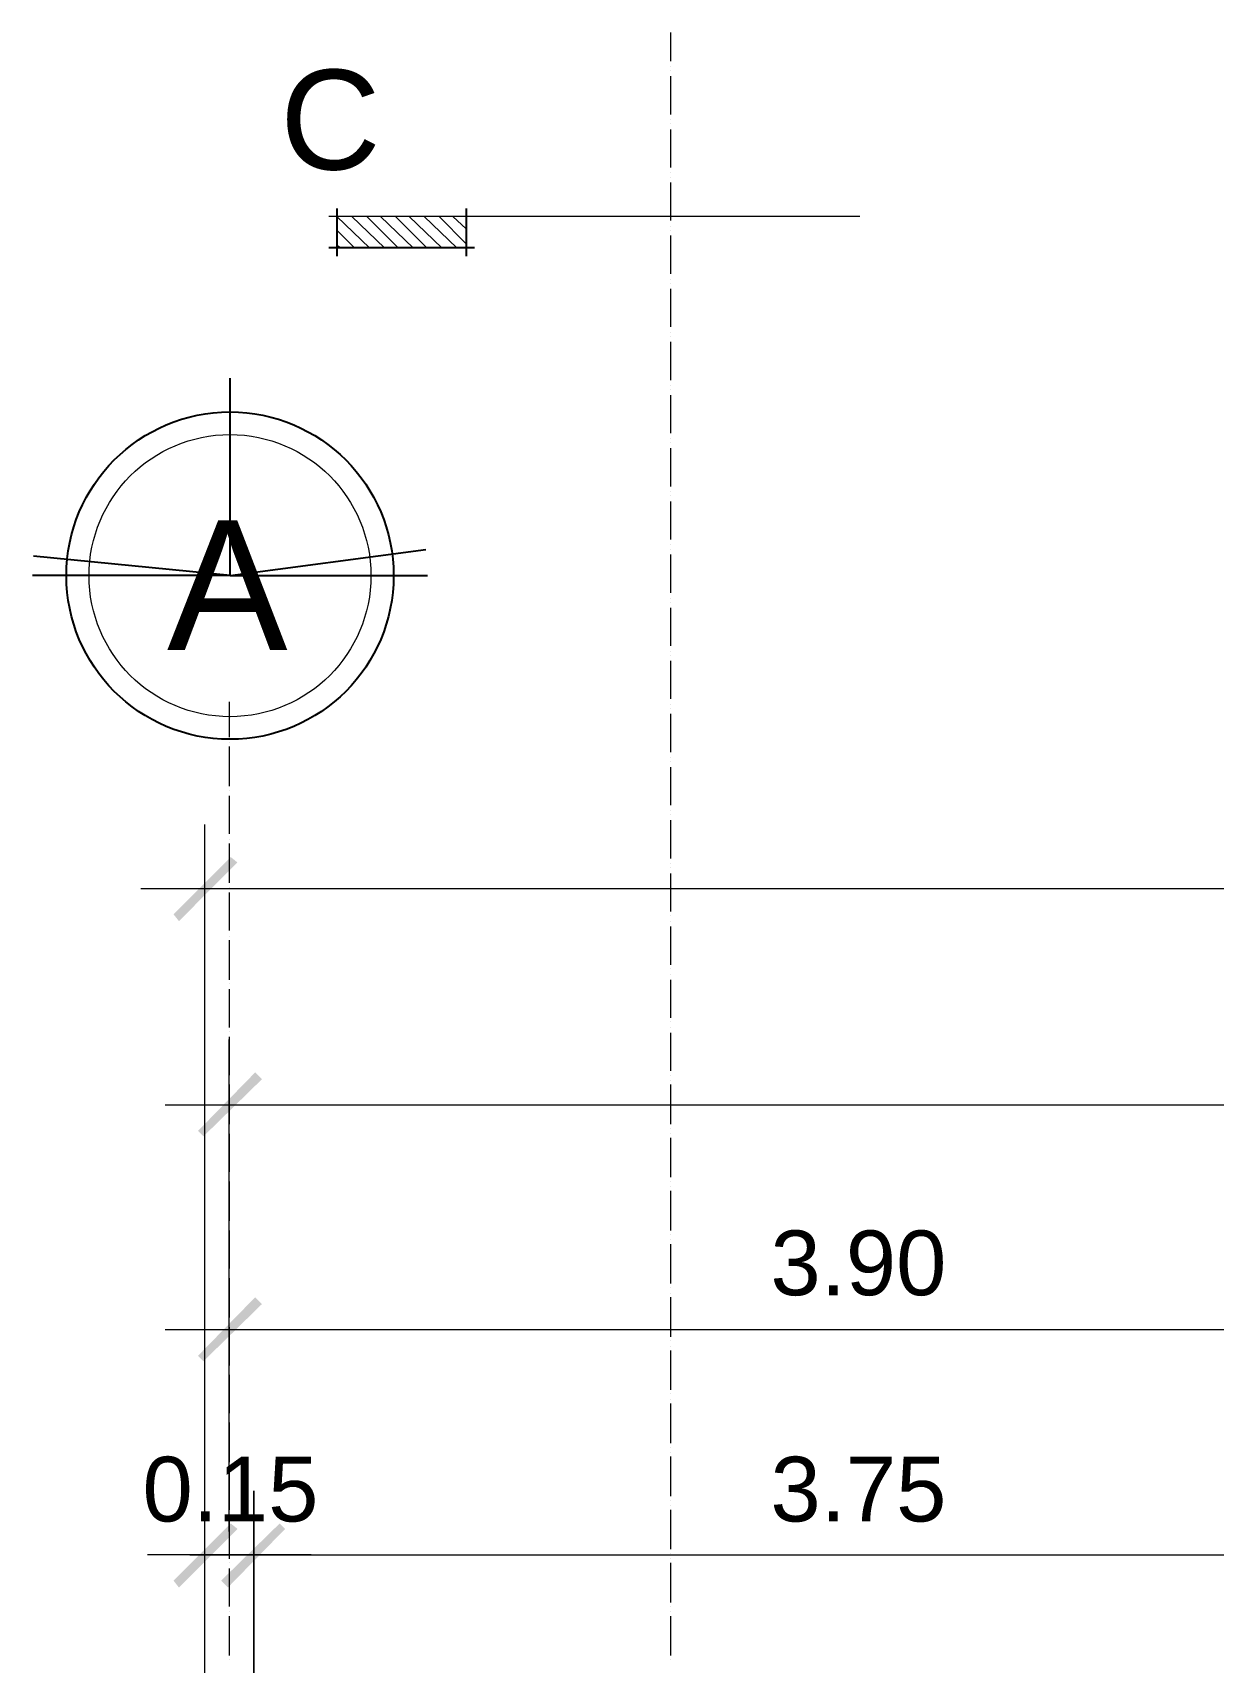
# Model space of a CAD drawing. Header units: millimetres. Extents: x 242 to 289.1, y 51.6 to 80.3.
# Drawn here: x 276.3 to 279.97, y 75.21 to 80.27 of the extents above; entities that cross this region are included whole.
import ezdxf

# ---------------------------------------------------------------- set-up
doc = ezdxf.new("R2010")
doc.units = ezdxf.units.MM
for name, color, linetype in [('PDF_0', 7, 'Continuous'), ('PDF_Acabados', 7, 'Continuous'), ('PDF_Arquitectura', 7, 'Continuous'), ('PDF_Ejes', 7, 'Continuous'), ('PDF_Text', 7, 'Continuous')]:
    doc.layers.add(name, color=color, linetype=linetype)
doc.styles.add('PDF ArialMT', font='arial.ttf')

msp = doc.modelspace()

# ---------------------------------------------------------------- hatches: boundary and pattern name
at = {"layer": 'PDF_0', "transparency": 33554559}
for points in [[(276.9405, 77.6904), (276.9194, 77.7073), (276.7416, 77.5295), (276.7585, 77.5083)], [(277.0167, 77.0173), (276.9956, 77.0384), (276.8178, 76.8564), (276.8347, 76.8395)], [(277.0167, 76.3187), (276.9956, 76.3399), (276.8178, 76.1579), (276.8347, 76.1409)], [(276.7416, 75.4594), (276.7585, 75.4382), (276.9405, 75.6202), (276.9194, 75.6372)], [(276.9109, 75.4382), (277.0887, 75.6202), (277.0718, 75.6372), (276.8897, 75.4594)]]:
    msp.add_hatch(color=256, dxfattribs=at).paths.add_polyline_path(points)

# ---------------------------------------------------------------- linework, layer by layer
for q in [(276.9173, 79.1951), (276.3067, 78.6423), (277.5255, 78.6625), (276.3037, 78.5815), (277.5308, 78.5815)]:
    msp.add_line((276.9173, 78.5815), q)
msp.add_circle((276.9173, 78.5815), 0.5085)
at = {"layer": 'PDF_Acabados', "color": 8, "lineweight": 5, "true_color": 0x808080}
msp.add_lwpolyline([(278.8752, 79.697), (277.2242, 79.697)], dxfattribs=at)
at = {"layer": 'PDF_Acabados', "lineweight": 25}
for points in [[(277.2496, 79.7224), (277.2496, 79.5743)], [(277.6518, 79.7224), (277.6518, 79.5743)], [(277.6772, 79.5997), (277.2242, 79.5997)]]:
    msp.add_lwpolyline(points, dxfattribs=at)
at = {"layer": 'PDF_Acabados', "lineweight": 9}
for points in [[(277.2496, 79.697), (277.3512, 79.5997)], [(277.2961, 79.697), (277.3977, 79.5997)], [(277.3427, 79.697), (277.4401, 79.5997)], [(277.385, 79.697), (277.4866, 79.5997)], [(277.4316, 79.697), (277.529, 79.5997)], [(277.4739, 79.697), (277.5755, 79.5997)], [(277.5205, 79.697), (277.6221, 79.5997)], [(277.5671, 79.697), (277.6518, 79.6124)], [(277.6094, 79.697), (277.6518, 79.6589)], [(277.2496, 79.6547), (277.3046, 79.5997)], [(277.2496, 79.6081), (277.2623, 79.5997)]]:
    msp.add_lwpolyline(points, dxfattribs=at)
at = {"layer": 'PDF_Arquitectura', "lineweight": 5}
for points in [[(278.2868, 80.2685), (278.2868, 80.1796)], [(278.2868, 80.1627), (278.2868, 80.1627)], [(278.2868, 80.15), (278.2868, 80.15)], [(278.2868, 80.1331), (278.2868, 80.0145)], [(278.2868, 79.9976), (278.2868, 79.9976)], [(278.2868, 79.9849), (278.2868, 79.9849)], [(278.2868, 79.968), (278.2868, 79.8494)], [(278.2868, 79.8325), (278.2868, 79.8325)], [(278.2868, 79.8198), (278.2868, 79.8198)], [(278.2868, 79.8029), (278.2868, 79.6843)], [(278.2868, 79.6674), (278.2868, 79.6674)], [(278.2868, 79.6547), (278.2868, 79.6547)], [(278.2868, 79.6378), (278.2868, 79.5192)], [(278.2868, 79.5023), (278.2868, 79.5023)], [(278.2868, 79.4896), (278.2868, 79.4896)], [(278.2868, 79.4727), (278.2868, 79.3541)], [(278.2868, 79.3372), (278.2868, 79.3372)], [(278.2868, 79.3245), (278.2868, 79.3245)], [(278.2868, 79.3075), (278.2868, 79.189)], [(278.2868, 79.1721), (278.2868, 79.1721)], [(278.2868, 79.1594), (278.2868, 79.1594)], [(278.2868, 79.1424), (278.2868, 79.0239)], [(278.2868, 79.007), (278.2868, 79.007)], [(278.2868, 78.9943), (278.2868, 78.9943)], [(278.2868, 78.9773), (278.2868, 78.8588)], [(278.2868, 78.8419), (278.2868, 78.8419)], [(278.2868, 78.8292), (278.2868, 78.8292)], [(278.2868, 78.8122), (278.2868, 78.6937)], [(278.2868, 78.6768), (278.2868, 78.6768)], [(278.2868, 78.6641), (278.2868, 78.6641)], [(278.2868, 78.6471), (278.2868, 78.5286)], [(278.2868, 78.5117), (278.2868, 78.5117)], [(278.2868, 78.499), (278.2868, 78.499)], [(278.2868, 78.482), (278.2868, 78.3635)], [(278.2868, 78.3466), (278.2868, 78.3466)], [(278.2868, 78.3339), (278.2868, 78.3339)], [(278.2868, 78.3169), (278.2868, 78.1984)], [(278.2868, 78.1815), (278.2868, 78.1815)], [(278.2868, 78.1688), (278.2868, 78.1688)], [(278.2868, 78.1518), (278.2868, 78.0333)], [(278.2868, 78.0164), (278.2868, 78.0164)], [(278.2868, 78.0037), (278.2868, 78.0037)], [(278.2868, 77.9867), (278.2868, 77.8682)], [(278.2868, 77.8512), (278.2868, 77.8512)], [(278.2868, 77.8385), (278.2868, 77.8385)], [(278.2868, 77.8216), (278.2868, 77.7031)], [(278.2868, 77.6861), (278.2868, 77.6861)], [(278.2868, 77.6734), (278.2868, 77.6734)], [(278.2868, 77.6565), (278.2868, 77.538)], [(278.2868, 77.5253), (278.2868, 77.5253)], [(278.2868, 77.5083), (278.2868, 77.5083)], [(278.2868, 77.4914), (278.2868, 77.3729)], [(278.2868, 77.3602), (278.2868, 77.3602)], [(278.2868, 77.3432), (278.2868, 77.3432)], [(278.2868, 77.3263), (278.2868, 77.2078)], [(278.2868, 77.1951), (278.2868, 77.1951)], [(278.2868, 77.1781), (278.2868, 77.1781)], [(278.2868, 77.1612), (278.2868, 77.0427)], [(278.2868, 77.03), (278.2868, 77.03)], [(278.2868, 77.013), (278.2868, 77.013)], [(278.2868, 77.0003), (278.2868, 76.8776)], [(278.2868, 76.8649), (278.2868, 76.8649)], [(278.2868, 76.8479), (278.2868, 76.8479)], [(278.2868, 76.8352), (278.2868, 76.7125)], [(278.2868, 76.6998), (278.2868, 76.6998)], [(278.2868, 76.6828), (278.2868, 76.6828)], [(278.2868, 76.6701), (278.2868, 76.5474)], [(278.2868, 76.5347), (278.2868, 76.5347)], [(278.2868, 76.5177), (278.2868, 76.5177)], [(278.2868, 76.505), (278.2868, 76.3823)], [(278.2868, 76.3695), (278.2868, 76.3695)], [(278.2868, 76.3526), (278.2868, 76.3526)], [(278.2868, 76.3399), (278.2868, 76.2171)], [(278.2868, 76.2044), (278.2868, 76.2044)], [(278.2868, 76.1875), (278.2868, 76.1875)], [(278.2868, 76.1748), (278.2868, 76.052)], [(278.2868, 76.0393), (278.2868, 76.0393)], [(278.2868, 76.0224), (278.2868, 76.0224)], [(278.2868, 76.0097), (278.2868, 75.8869)], [(278.2868, 75.8742), (278.2868, 75.8742)], [(278.2868, 75.8573), (278.2868, 75.8573)], [(278.2868, 75.8446), (278.2868, 75.7218)], [(278.2868, 75.7091), (278.2868, 75.7091)], [(278.2868, 75.6922), (278.2868, 75.6922)], [(278.2868, 75.6795), (278.2868, 75.5567)], [(278.2868, 75.544), (278.2868, 75.544)], [(278.2868, 75.5271), (278.2868, 75.5271)], [(278.2868, 75.5144), (278.2868, 75.3916)], [(278.2868, 75.3789), (278.2868, 75.3789)], [(278.2868, 75.362), (278.2868, 75.362)], [(278.2868, 75.3493), (278.2868, 75.2265)], [(278.2868, 75.2138), (278.2868, 75.2138)]]:
    msp.add_lwpolyline(points, dxfattribs=at)
at = {"layer": 'PDF_Arquitectura', "color": 250, "lineweight": 18, "true_color": 0x404040}
for points in [[(276.8389, 75.0403), (276.8389, 74.2444), (276.8389, 77.8089)], [(276.64, 77.6099), (284.04, 77.6099)], [(276.9151, 76.3145), (276.9151, 77.14)], [(283.968, 76.9368), (276.7162, 76.9368)], [(276.9151, 75.6118), (276.9151, 76.4373)], [(281.0173, 76.2383), (276.7162, 76.2383)], [(276.8389, 74.9133), (276.8389, 75.7388)], [(277.1691, 75.5398), (276.9913, 75.5398), (276.8389, 75.5398), (276.6611, 75.5398)], [(276.7924, 75.5398), (280.9411, 75.5398)]]:
    msp.add_lwpolyline(points, dxfattribs=at)
msp.add_lwpolyline([(276.9913, 75.7388), (276.9913, 74.9133)], close=True, dxfattribs=at)
at = {"layer": 'PDF_Ejes', "lineweight": 9}
for points in [[(276.9151, 78.1899), (276.9151, 78.0799)], [(276.9151, 78.0629), (276.9151, 78.0629)], [(276.9151, 78.0502), (276.9151, 77.9275)], [(276.9151, 77.9148), (276.9151, 77.9148)], [(276.9151, 77.8978), (276.9151, 77.7793)], [(276.9151, 77.7623), (276.9151, 77.7623)], [(276.9151, 77.7496), (276.9151, 77.6269)], [(276.9151, 77.6142), (276.9151, 77.6142)], [(276.9151, 77.5972), (276.9151, 77.4787)], [(276.9151, 77.4618), (276.9151, 77.4618)], [(276.9151, 77.4491), (276.9151, 77.3263)], [(276.9151, 77.3136), (276.9151, 77.3136)], [(276.9151, 77.2967), (276.9151, 77.1781)], [(276.9151, 77.1654), (276.9151, 77.1654)], [(276.9151, 77.1485), (276.9151, 77.03)], [(276.9151, 77.013), (276.9151, 77.013)], [(276.9151, 77.0003), (276.9151, 76.8776)], [(276.9151, 76.8649), (276.9151, 76.8649)], [(276.9151, 76.8479), (276.9151, 76.7294)], [(276.9151, 76.7125), (276.9151, 76.7125)], [(276.9151, 76.6998), (276.9151, 76.577)], [(276.9151, 76.5643), (276.9151, 76.5643)], [(276.9151, 76.5474), (276.9151, 76.4288)], [(276.9151, 76.4119), (276.9151, 76.4119)], [(276.9151, 76.3992), (276.9151, 76.2764)], [(276.9151, 76.2637), (276.9151, 76.2637)], [(276.9151, 76.2468), (276.9151, 76.1282)], [(276.9151, 76.1155), (276.9151, 76.1155)], [(276.9151, 76.0986), (276.9151, 75.9801)], [(276.9151, 75.9631), (276.9151, 75.9631)], [(276.9151, 75.9504), (276.9151, 75.8277)], [(276.9151, 75.815), (276.9151, 75.815)], [(276.9151, 75.798), (276.9151, 75.6795)], [(276.9151, 75.6626), (276.9151, 75.6626)], [(276.9151, 75.6499), (276.9151, 75.5271)], [(276.9151, 75.5144), (276.9151, 75.5144)], [(276.9151, 75.4975), (276.9151, 75.3789)], [(276.9151, 75.362), (276.9151, 75.362)], [(276.9151, 75.3493), (276.9151, 75.2265)], [(276.9151, 75.2138), (276.9151, 75.2138)]]:
    msp.add_lwpolyline(points, dxfattribs=at)
at = {"layer": 'PDF_Ejes', "color": 254, "lineweight": 0, "true_color": 0xdcdcdc}
msp.add_circle((276.9173, 78.5815), 0.4382, dxfattribs=at)
msp.add_circle((276.9173, 78.5815), 0.4382, dxfattribs=at)

# ---------------------------------------------------------------- texts
at = {"layer": 'PDF_Text', "color": 8, "true_color": 0x808080, "insert": (277.0729, 79.9959), "char_height": 0.3098, "attachment_point": 4, "style": 'PDF ArialMT'}
msp.add_mtext('C', dxfattribs=at)
at = {"layer": 'PDF_Text', "attachment_point": 4, "style": 'PDF ArialMT'}
for s, insert, char_height in [('A', (276.7215, 78.5517), 0.4023), ('3.90', (278.597, 76.4451), 0.20116), ('0.15', (276.6453, 75.7423), 0.20116), ('3.75', (278.597, 75.7423), 0.20116)]:
    msp.add_mtext(s, dxfattribs=dict(at, insert=insert, char_height=char_height))

doc.saveas('drawing.dxf')
